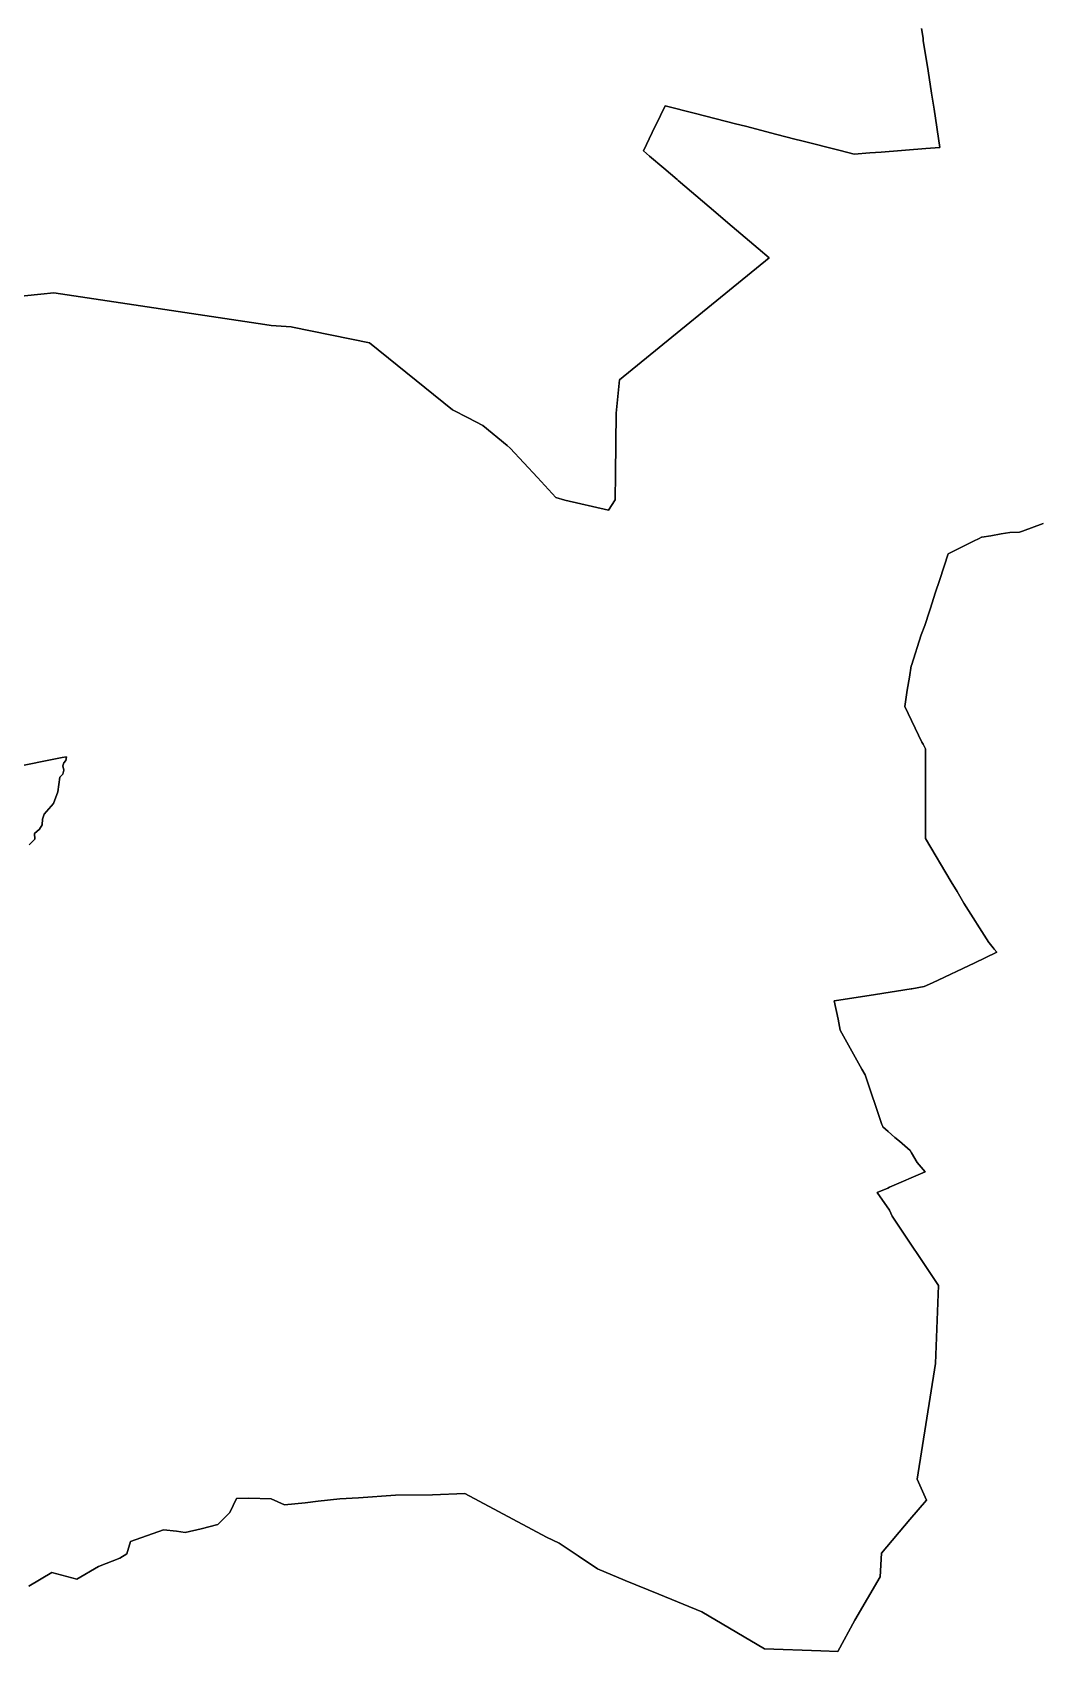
# Model space of a CAD drawing. Header units: inches. Extents: x 130170 to 284068, y 377793 to 804530.
# Drawn here: x 233865 to 235480, y 721926 to 724515 of the extents above; entities that cross this region are included whole.
import ezdxf

# ---------------------------------------------------------------- set-up
doc = ezdxf.new("R2010")
doc.units = ezdxf.units.IN
doc.header["$MEASUREMENT"] = 0
doc.layers.add('muni_il', color=7, linetype='Continuous')

msp = doc.modelspace()

# ---------------------------------------------------------------- linework, layer by layer
at = {"layer": 'muni_il'}
for points in [[(235286.4, 724521.1), (235288.8, 724505.6), (235289.3, 724501.9), (235296.9, 724453.3), (235302.4, 724417.8), (235306.5, 724392.1), (235315.8, 724330.9), (235293.3, 724329.1), (235221.9, 724323.6), (235203.6, 724322.2), (235178.7, 724320.2), (235156.5, 724325.9), (235095.1, 724341.6), (235084.1, 724344.4), (235055.1, 724351.9), (235004.9, 724364.8), (234989, 724368.9), (234925.2, 724385.2), (234876.6, 724397.5), (234869.3, 724382.2), (234856, 724355.1), (234841.8, 724325.5), (234851.7, 724316.9), (234874.6, 724297.6), (234895.8, 724279.6), (234897.3, 724278.2), (234946.8, 724236.1), (234969, 724217.2), (234977, 724210.5), (235025.2, 724169.5), (235042.6, 724154.7), (234803.7, 723959.2), (234798.5, 723906.2), (234797.4, 723809), (234796.7, 723767.7), (234785.9, 723750.8), (234716.2, 723767.2), (234702, 723771.2), (234672.4, 723803), (234628.6, 723850.2), (234624.1, 723854.3), (234585.3, 723886.5), (234561.8, 723898.5), (234536.6, 723911.4), (234404, 724018.5), (234280.8, 724043.7), (234278.6, 724044.1), (234246.6, 724046.5), (234236.6, 724047.6), (233899.1, 724098.3), (233899.1, 724098.3), (233878.3, 724096.2), (233810.4, 724089.5)], [(233810.4, 724089.5), (233878.3, 724096.2), (233899.1, 724098.3), (233899.1, 724098.3), (234236.6, 724047.6), (234246.6, 724046.5), (234278.6, 724044.1), (234280.8, 724043.7), (234404, 724018.5), (234536.6, 723911.4), (234561.8, 723898.5), (234585.3, 723886.5), (234624.1, 723854.3), (234628.6, 723850.2), (234672.4, 723803), (234702, 723771.2), (234716.2, 723767.2), (234785.9, 723750.8), (234796.7, 723767.7), (234797.4, 723809), (234798.5, 723906.2), (234803.7, 723959.2), (235042.6, 724154.7), (235025.2, 724169.5), (234977, 724210.5), (234969, 724217.2), (234946.8, 724236.1), (234897.3, 724278.2), (234895.8, 724279.6), (234874.6, 724297.6), (234851.7, 724316.9), (234841.8, 724325.5), (234856, 724355.1), (234869.3, 724382.2), (234876.6, 724397.5), (234925.2, 724385.2), (234989, 724368.9), (235004.9, 724364.8), (235055.1, 724351.9), (235084.1, 724344.4), (235095.1, 724341.6), (235156.5, 724325.9), (235178.7, 724320.2), (235203.6, 724322.2), (235221.9, 724323.6), (235293.3, 724329.1), (235315.8, 724330.9), (235306.5, 724392.1), (235302.4, 724417.8), (235296.9, 724453.3), (235289.3, 724501.9), (235288.8, 724505.6), (235286.4, 724521.1)], [(235480.7, 723729.5), (235448.1, 723717.6), (235443.2, 723715.9), (235427.4, 723715.2), (235414, 723713.2), (235397, 723710.1), (235382.8, 723707.8), (235382.2, 723707.7), (235378.5, 723705.9), (235369.7, 723701.5), (235329, 723681.3), (235328.8, 723681.2), (235315.6, 723640.3), (235308.3, 723618.1), (235300.5, 723594.3), (235299, 723589.6), (235291.6, 723566.6), (235286, 723551.5), (235270.4, 723502.7), (235270.1, 723502), (235267.2, 723483.8), (235263.7, 723463.1), (235259.8, 723436.8), (235286.9, 723380.2), (235289.1, 723376.9), (235292.7, 723369.1), (235292.9, 723334.8), (235292.6, 723292.6), (235292.8, 723274.4), (235292.6, 723225.7), (235333.9, 723156.9), (235343.2, 723141.1), (235354, 723122.8), (235393.8, 723059.8), (235394.3, 723059.1), (235400.9, 723051), (235402.7, 723048.9), (235406.6, 723044.2), (235405.8, 723043.8), (235371.7, 723027.3), (235303.9, 722995), (235290.7, 722989.1), (235270.7, 722985.8), (235269.8, 722985.7), (235212.8, 722976.3), (235147.2, 722966.2), (235146.8, 722966.1), (235146.8, 722966.1), (235153, 722936.9), (235156.6, 722919.6), (235191.2, 722857.2), (235196.5, 722848.1), (235223.2, 722768.6), (235224.3, 722765.3), (235224.3, 722765.3), (235224.5, 722764.7), (235233, 722757.4), (235243.5, 722747.8), (235251, 722741.8), (235268.5, 722726.8), (235270.5, 722723.2), (235279.3, 722707.6), (235292.2, 722693), (235235.3, 722668.3), (235232.3, 722667), (235215.7, 722660), (235235.3, 722631.4), (235239.6, 722622.3), (235313.4, 722511.2), (235308.5, 722386.3), (235279.3, 722201.5), (235294.2, 722167.8), (235267.9, 722136.8), (235222.6, 722083.2), (235220.2, 722045.5), (235180, 721975.8), (235152.7, 721925.8), (235125.6, 721927.1), (235035.6, 721930.2), (234935.4, 721989.1), (234866.4, 722017.8), (234812.6, 722039.2), (234768.6, 722058.2), (234737.7, 722078.8), (234707, 722099.3), (234686.8, 722108.9), (234556.5, 722178.6), (234504.7, 722176.4), (234445.3, 722176.1), (234386.5, 722171.6), (234356.4, 722169.8), (234321.7, 722166.4), (234301, 722163.4), (234268.1, 722160.4), (234246.9, 722170), (234210.9, 722170.9), (234191.3, 722170.6), (234180.9, 722148.2), (234161.6, 722128.9), (234135, 722122.2), (234109, 722116.1), (234095.3, 722118.3), (234074.5, 722120.6), (234022, 722101.9), (234016, 722082.3), (234004.8, 722075.1), (233970.9, 722061.6), (233935.9, 722041.6), (233896.1, 722052.5), (233859.4, 722030.2)], [(233859.4, 722030.2), (233896.1, 722052.5), (233935.9, 722041.6), (233970.9, 722061.6), (234004.8, 722075.1), (234016, 722082.3), (234022, 722101.9), (234074.5, 722120.6), (234095.3, 722118.3), (234109, 722116.1), (234135, 722122.2), (234161.6, 722128.9), (234180.9, 722148.2), (234191.3, 722170.6), (234210.9, 722170.9), (234246.9, 722170), (234268.1, 722160.4), (234301, 722163.4), (234321.7, 722166.4), (234356.4, 722169.8), (234386.5, 722171.6), (234445.3, 722176.1), (234504.7, 722176.4), (234556.5, 722178.6), (234686.8, 722108.9), (234707, 722099.3), (234737.7, 722078.8), (234768.6, 722058.2), (234812.6, 722039.2), (234866.4, 722017.8), (234935.4, 721989.1), (235035.6, 721930.2), (235125.6, 721927.1), (235152.7, 721925.8), (235180, 721975.8), (235220.2, 722045.5), (235222.6, 722083.2), (235267.9, 722136.8), (235294.2, 722167.8), (235279.3, 722201.5), (235308.5, 722386.3), (235313.4, 722511.2), (235239.6, 722622.3), (235235.3, 722631.4), (235215.7, 722660), (235232.3, 722667), (235235.3, 722668.3), (235292.2, 722693), (235279.3, 722707.6), (235270.5, 722723.2), (235268.5, 722726.8), (235251, 722741.8), (235243.5, 722747.8), (235233, 722757.4), (235224.5, 722764.7), (235224.3, 722765.3), (235224.3, 722765.3), (235223.2, 722768.6), (235196.5, 722848.1), (235191.2, 722857.2), (235156.6, 722919.6), (235153, 722936.9), (235146.8, 722966.1), (235146.8, 722966.1), (235147.2, 722966.2), (235212.8, 722976.3), (235269.8, 722985.7), (235270.7, 722985.8), (235290.7, 722989.1), (235303.9, 722995), (235371.7, 723027.3), (235405.8, 723043.8), (235406.6, 723044.2), (235402.7, 723048.9), (235400.9, 723051), (235394.3, 723059.1), (235393.8, 723059.8), (235354, 723122.8), (235343.2, 723141.1), (235333.9, 723156.9), (235292.6, 723225.7), (235292.8, 723274.4), (235292.6, 723292.6), (235292.9, 723334.8), (235292.7, 723369.1), (235289.1, 723376.9), (235286.9, 723380.2), (235259.8, 723436.8), (235263.7, 723463.1), (235267.2, 723483.8), (235270.1, 723502), (235270.4, 723502.7), (235286, 723551.5), (235291.6, 723566.6), (235299, 723589.6), (235300.5, 723594.3), (235308.3, 723618.1), (235315.6, 723640.3), (235328.8, 723681.2), (235329, 723681.3), (235369.7, 723701.5), (235378.5, 723705.9), (235382.2, 723707.7), (235382.8, 723707.8), (235397, 723710.1), (235414, 723713.2), (235427.4, 723715.2), (235443.2, 723715.9), (235448.1, 723717.6), (235480.7, 723729.5)], [(233860, 723215.8), (233868.8, 723224.9), (233868.5, 723234.2), (233876.3, 723240.6), (233880.5, 723247.6), (233881.4, 723256.6), (233884, 723264.8), (233898.7, 723281.9), (233905.6, 723300.4), (233908.8, 723323.8), (233913.8, 723328.9), (233915.4, 723335), (233913.9, 723342.2), (233915.1, 723346.9), (233918.4, 723350.8), (233919.8, 723356.6), (233912.6, 723355.2), (233830.6, 723338.7)], [(233830.6, 723338.7), (233912.6, 723355.2), (233919.8, 723356.6), (233918.4, 723350.8), (233915.1, 723346.9), (233913.9, 723342.2), (233915.4, 723335), (233913.8, 723328.9), (233908.8, 723323.8), (233905.6, 723300.4), (233898.7, 723281.9), (233884, 723264.8), (233881.4, 723256.6), (233880.5, 723247.6), (233876.3, 723240.6), (233868.5, 723234.2), (233868.8, 723224.9), (233860, 723215.8)]]:
    msp.add_lwpolyline(points, dxfattribs=at)

doc.saveas('drawing.dxf')
